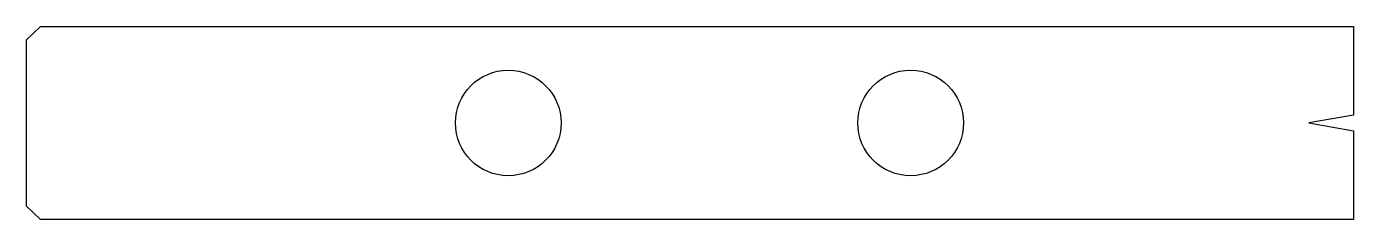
# Model space of a CAD drawing. Header units: inches. Extents: x 0 to 18.8, y 0 to 2.7.
import ezdxf

# ---------------------------------------------------------------- set-up
doc = ezdxf.new("R2010")
doc.units = ezdxf.units.IN
doc.header["$MEASUREMENT"] = 0
doc.layers.add('CUT', color=7, linetype='Continuous')

msp = doc.modelspace()

# ---------------------------------------------------------------- linework, layer by layer
at = {"layer": 'CUT'}
msp.add_lwpolyline([(18.192, 1.373), (18.827, 1.261), (18.827, 0), (0.199, 0), (0, 0.192), (0, 2.554), (0.199, 2.746), (18.827, 2.746), (18.827, 1.484)], close=True, dxfattribs=at)
for centre in [(6.835, 1.373), (12.544, 1.373)]:
    msp.add_circle(centre, 0.75, dxfattribs=at)

doc.saveas('drawing.dxf')
